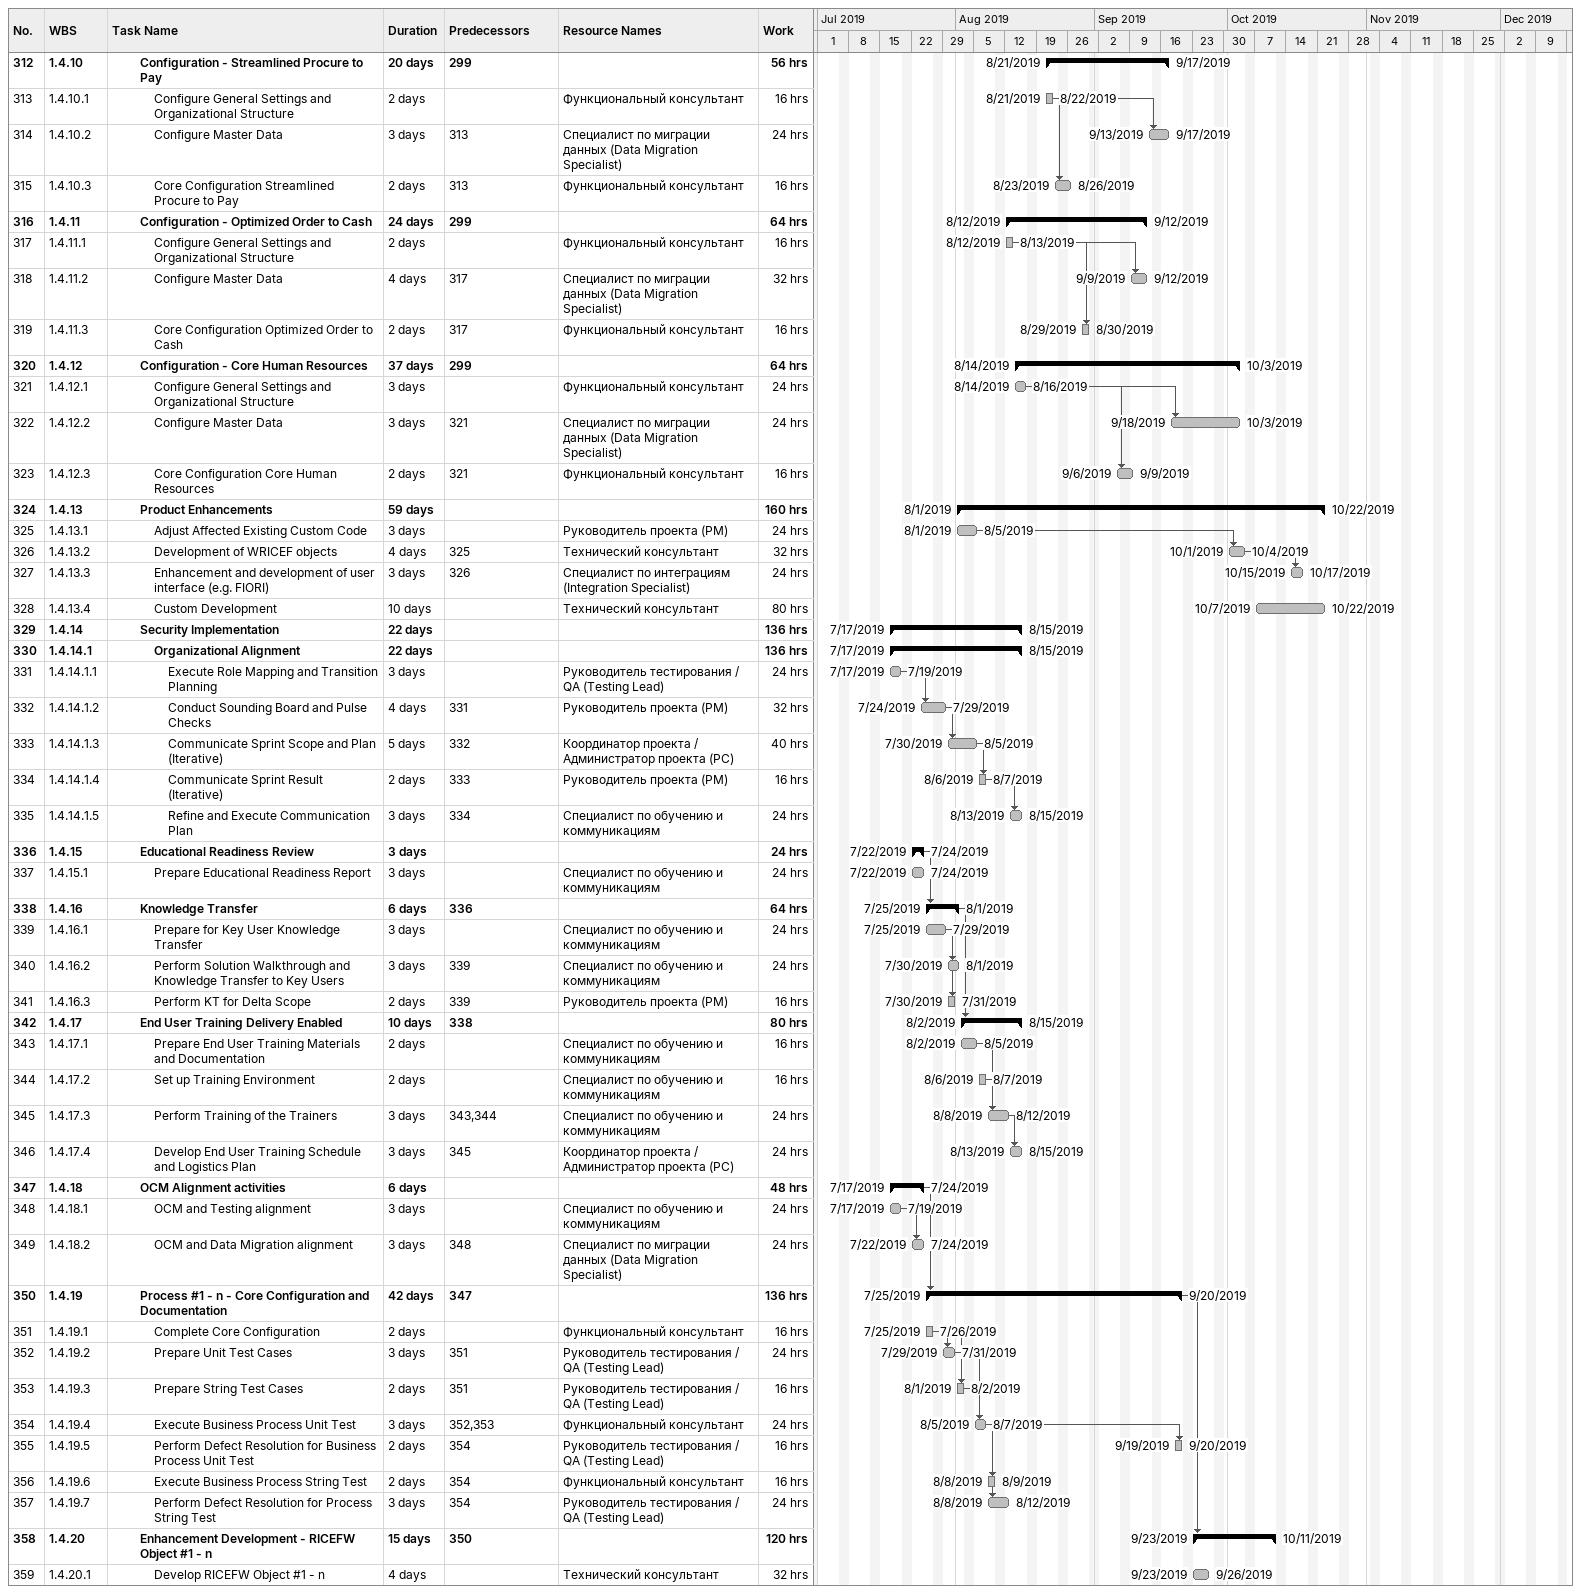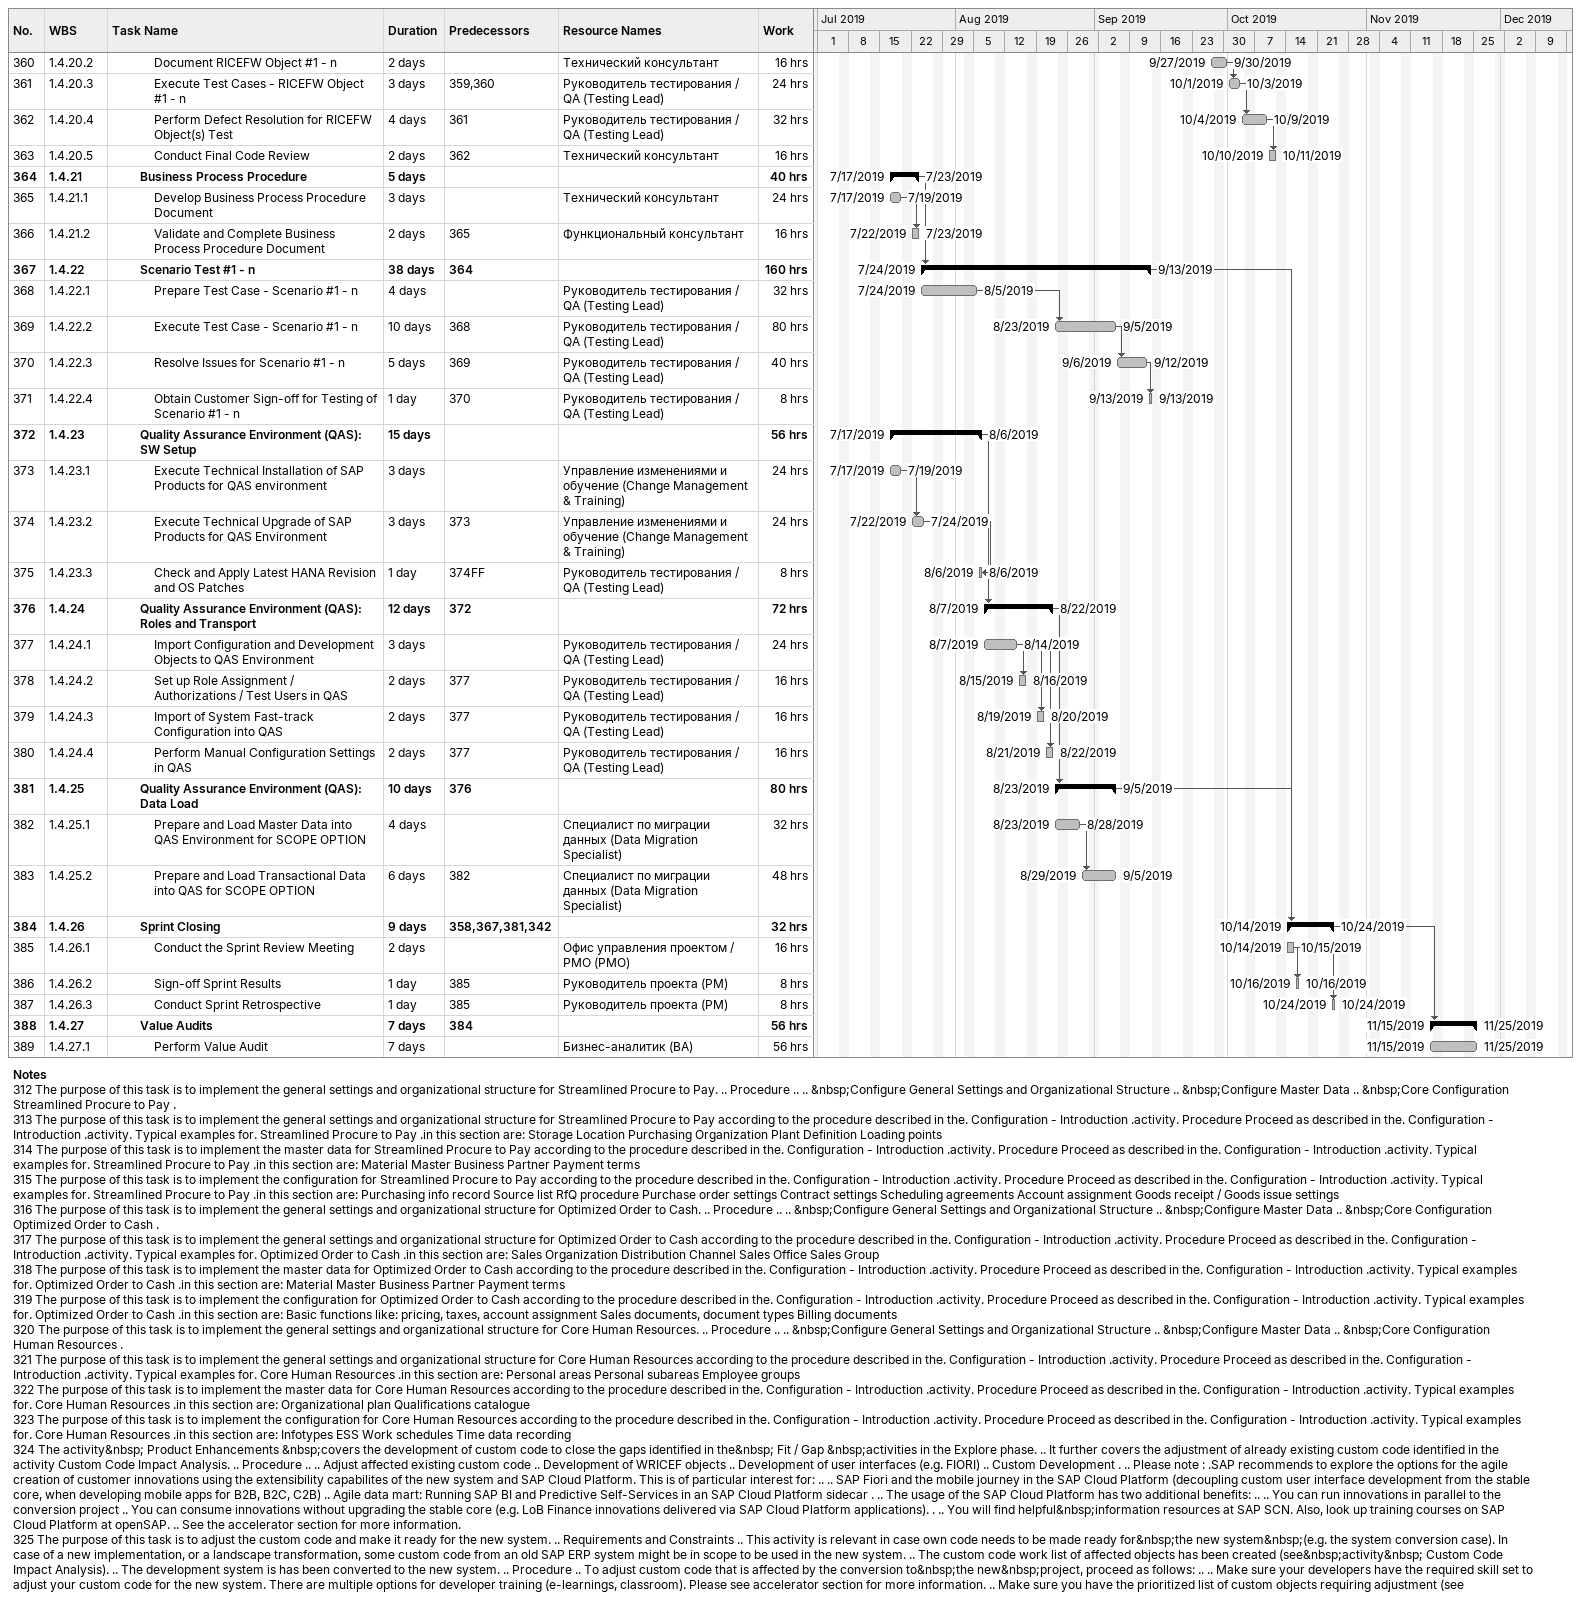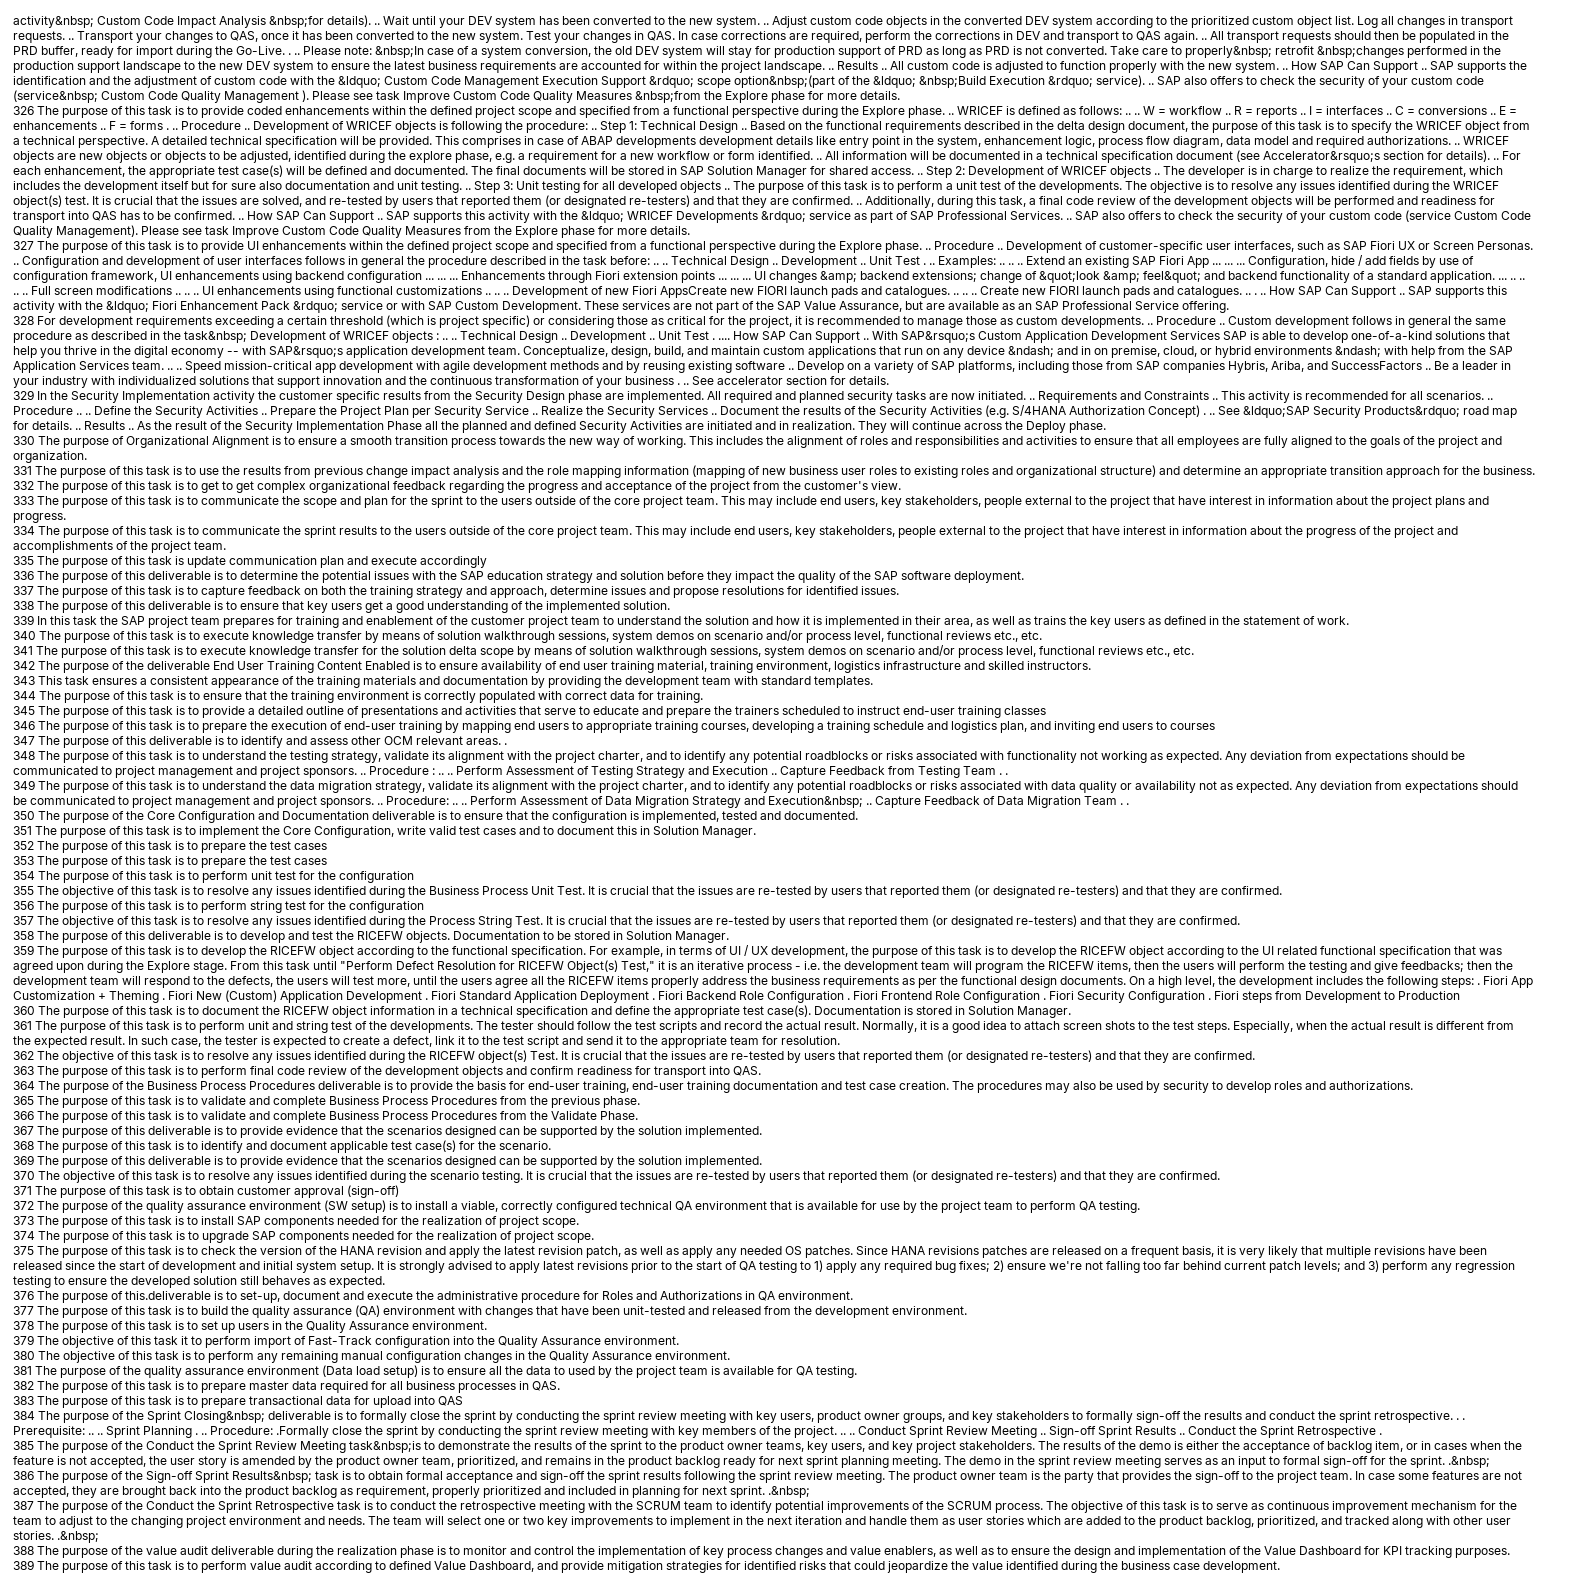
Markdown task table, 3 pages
| ID | WBS | Task | Duration | Start | Finish | Predecessors | Resources | Work (h) |
|---|---|---|---|---|---|---|---|---|
| 312 | 1.4.10 | **Configuration - Streamlined Procure to Pay** | 20d | 2019-08-21 | 2019-09-17 | 299 |  | 56 |
| 313 | 1.4.10.1 | Configure General Settings and Organizational Structure | 2d | 2019-08-21 | 2019-08-22 |  | Функциональный консультант | 16 |
| 314 | 1.4.10.2 | Configure Master Data | 3d | 2019-09-13 | 2019-09-17 | 313 | Специалист по миграции данных (Data Migration Specialist) | 24 |
| 315 | 1.4.10.3 | Core Configuration Streamlined Procure to Pay | 2d | 2019-08-23 | 2019-08-26 | 313 | Функциональный консультант | 16 |
| 316 | 1.4.11 | **Configuration - Optimized Order to Cash** | 24d | 2019-08-12 | 2019-09-12 | 299 |  | 64 |
| 317 | 1.4.11.1 | Configure General Settings and Organizational Structure | 2d | 2019-08-12 | 2019-08-13 |  | Функциональный консультант | 16 |
| 318 | 1.4.11.2 | Configure Master Data | 4d | 2019-09-09 | 2019-09-12 | 317 | Специалист по миграции данных (Data Migration Specialist) | 32 |
| 319 | 1.4.11.3 | Core Configuration Optimized Order to Cash | 2d | 2019-08-29 | 2019-08-30 | 317 | Функциональный консультант | 16 |
| 320 | 1.4.12 | **Configuration - Core Human Resources** | 37d | 2019-08-14 | 2019-10-03 | 299 |  | 64 |
| 321 | 1.4.12.1 | Configure General Settings and Organizational Structure | 3d | 2019-08-14 | 2019-08-16 |  | Функциональный консультант | 24 |
| 322 | 1.4.12.2 | Configure Master Data | 3d | 2019-09-18 | 2019-10-03 | 321 | Специалист по миграции данных (Data Migration Specialist) | 24 |
| 323 | 1.4.12.3 | Core Configuration Core Human Resources | 2d | 2019-09-06 | 2019-09-09 | 321 | Функциональный консультант | 16 |
| 324 | 1.4.13 | **Product Enhancements** | 59d | 2019-08-01 | 2019-10-22 |  |  | 160 |
| 325 | 1.4.13.1 | Adjust Affected Existing Custom Code | 3d | 2019-08-01 | 2019-08-05 |  | Руководитель проекта (PM) | 24 |
| 326 | 1.4.13.2 | Development of WRICEF objects | 4d | 2019-10-01 | 2019-10-04 | 325 | Технический консультант | 32 |
| 327 | 1.4.13.3 | Enhancement and development of user interface (e.g. FIORI) | 3d | 2019-10-15 | 2019-10-17 | 326 | Специалист по интеграциям (Integration Specialist) | 24 |
| 328 | 1.4.13.4 | Custom Development | 10d | 2019-10-07 | 2019-10-22 |  | Технический консультант | 80 |
| 329 | 1.4.14 | **Security Implementation** | 22d | 2019-07-17 | 2019-08-15 |  |  | 136 |
| 330 | 1.4.14.1 | **Organizational Alignment** | 22d | 2019-07-17 | 2019-08-15 |  |  | 136 |
| 331 | 1.4.14.1.1 | Execute Role Mapping and Transition Planning | 3d | 2019-07-17 | 2019-07-19 |  | Руководитель тестирования / QA (Testing Lead) | 24 |
| 332 | 1.4.14.1.2 | Conduct Sounding Board and Pulse Checks | 4d | 2019-07-24 | 2019-07-29 | 331 | Руководитель проекта (PM) | 32 |
| 333 | 1.4.14.1.3 | Communicate Sprint Scope and Plan (Iterative) | 5d | 2019-07-30 | 2019-08-05 | 332 | Координатор проекта / Администратор проекта (PC) | 40 |
| 334 | 1.4.14.1.4 | Communicate Sprint Result (Iterative) | 2d | 2019-08-06 | 2019-08-07 | 333 | Руководитель проекта (PM) | 16 |
| 335 | 1.4.14.1.5 | Refine and Execute Communication Plan | 3d | 2019-08-13 | 2019-08-15 | 334 | Специалист по обучению и коммуникациям | 24 |
| 336 | 1.4.15 | **Educational Readiness Review** | 3d | 2019-07-22 | 2019-07-24 |  |  | 24 |
| 337 | 1.4.15.1 | Prepare Educational Readiness Report | 3d | 2019-07-22 | 2019-07-24 |  | Специалист по обучению и коммуникациям | 24 |
| 338 | 1.4.16 | **Knowledge Transfer** | 6d | 2019-07-25 | 2019-08-01 | 336 |  | 64 |
| 339 | 1.4.16.1 | Prepare for Key User Knowledge Transfer | 3d | 2019-07-25 | 2019-07-29 |  | Специалист по обучению и коммуникациям | 24 |
| 340 | 1.4.16.2 | Perform Solution Walkthrough and Knowledge Transfer to Key Users | 3d | 2019-07-30 | 2019-08-01 | 339 | Специалист по обучению и коммуникациям | 24 |
| 341 | 1.4.16.3 | Perform KT for Delta Scope | 2d | 2019-07-30 | 2019-07-31 | 339 | Руководитель проекта (PM) | 16 |
| 342 | 1.4.17 | **End User Training Delivery Enabled** | 10d | 2019-08-02 | 2019-08-15 | 338 |  | 80 |
| 343 | 1.4.17.1 | Prepare End User Training Materials and Documentation | 2d | 2019-08-02 | 2019-08-05 |  | Специалист по обучению и коммуникациям | 16 |
| 344 | 1.4.17.2 | Set up Training Environment | 2d | 2019-08-06 | 2019-08-07 |  | Специалист по обучению и коммуникациям | 16 |
| 345 | 1.4.17.3 | Perform Training of the Trainers | 3d | 2019-08-08 | 2019-08-12 | 343, 344 | Специалист по обучению и коммуникациям | 24 |
| 346 | 1.4.17.4 | Develop End User Training Schedule and Logistics Plan | 3d | 2019-08-13 | 2019-08-15 | 345 | Координатор проекта / Администратор проекта (PC) | 24 |
| 347 | 1.4.18 | **OCM Alignment activities** | 6d | 2019-07-17 | 2019-07-24 |  |  | 48 |
| 348 | 1.4.18.1 | OCM and Testing alignment | 3d | 2019-07-17 | 2019-07-19 |  | Специалист по обучению и коммуникациям | 24 |
| 349 | 1.4.18.2 | OCM and Data Migration alignment | 3d | 2019-07-22 | 2019-07-24 | 348 | Специалист по миграции данных (Data Migration Specialist) | 24 |
| 350 | 1.4.19 | **Process #1 - n - Core Configuration and Documentation** | 42d | 2019-07-25 | 2019-09-20 | 347 |  | 136 |
| 351 | 1.4.19.1 | Complete Core Configuration | 2d | 2019-07-25 | 2019-07-26 |  | Функциональный консультант | 16 |
| 352 | 1.4.19.2 | Prepare Unit Test Cases | 3d | 2019-07-29 | 2019-07-31 | 351 | Руководитель тестирования / QA (Testing Lead) | 24 |
| 353 | 1.4.19.3 | Prepare String Test Cases | 2d | 2019-08-01 | 2019-08-02 | 351 | Руководитель тестирования / QA (Testing Lead) | 16 |
| 354 | 1.4.19.4 | Execute Business Process Unit Test | 3d | 2019-08-05 | 2019-08-07 | 352, 353 | Функциональный консультант | 24 |
| 355 | 1.4.19.5 | Perform Defect Resolution for Business Process Unit Test | 2d | 2019-09-19 | 2019-09-20 | 354 | Руководитель тестирования / QA (Testing Lead) | 16 |
| 356 | 1.4.19.6 | Execute Business Process String Test | 2d | 2019-08-08 | 2019-08-09 | 354 | Функциональный консультант | 16 |
| 357 | 1.4.19.7 | Perform Defect Resolution for Process String Test | 3d | 2019-08-08 | 2019-08-12 | 354 | Руководитель тестирования / QA (Testing Lead) | 24 |
| 358 | 1.4.20 | **Enhancement Development - RICEFW Object #1 - n** | 15d | 2019-09-23 | 2019-10-11 | 350 |  | 120 |
| 359 | 1.4.20.1 | Develop RICEFW Object #1 - n | 4d | 2019-09-23 | 2019-09-26 |  | Технический консультант | 32 |
| 360 | 1.4.20.2 | Document RICEFW Object #1 - n | 2d | 2019-09-27 | 2019-09-30 |  | Технический консультант | 16 |
| 361 | 1.4.20.3 | Execute Test Cases - RICEFW Object #1 - n | 3d | 2019-10-01 | 2019-10-03 | 359, 360 | Руководитель тестирования / QA (Testing Lead) | 24 |
| 362 | 1.4.20.4 | Perform Defect Resolution for RICEFW Object(s) Test | 4d | 2019-10-04 | 2019-10-09 | 361 | Руководитель тестирования / QA (Testing Lead) | 32 |
| 363 | 1.4.20.5 | Conduct Final Code Review | 2d | 2019-10-10 | 2019-10-11 | 362 | Технический консультант | 16 |
| 364 | 1.4.21 | **Business Process Procedure** | 5d | 2019-07-17 | 2019-07-23 |  |  | 40 |
| 365 | 1.4.21.1 | Develop Business Process Procedure Document | 3d | 2019-07-17 | 2019-07-19 |  | Технический консультант | 24 |
| 366 | 1.4.21.2 | Validate and Complete Business Process Procedure Document | 2d | 2019-07-22 | 2019-07-23 | 365 | Функциональный консультант | 16 |
| 367 | 1.4.22 | **Scenario Test #1 - n** | 38d | 2019-07-24 | 2019-09-13 | 364 |  | 160 |
| 368 | 1.4.22.1 | Prepare Test Case - Scenario #1 - n | 4d | 2019-07-24 | 2019-08-05 |  | Руководитель тестирования / QA (Testing Lead) | 32 |
| 369 | 1.4.22.2 | Execute Test Case - Scenario #1 - n | 10d | 2019-08-23 | 2019-09-05 | 368 | Руководитель тестирования / QA (Testing Lead) | 80 |
| 370 | 1.4.22.3 | Resolve Issues for Scenario #1 - n | 5d | 2019-09-06 | 2019-09-12 | 369 | Руководитель тестирования / QA (Testing Lead) | 40 |
| 371 | 1.4.22.4 | Obtain Customer Sign-off for Testing of Scenario #1 - n | 1d | 2019-09-13 | 2019-09-13 | 370 | Руководитель тестирования / QA (Testing Lead) | 8 |
| 372 | 1.4.23 | **Quality Assurance Environment (QAS): SW Setup** | 15d | 2019-07-17 | 2019-08-06 |  |  | 56 |
| 373 | 1.4.23.1 | Execute Technical Installation of SAP Products for QAS environment | 3d | 2019-07-17 | 2019-07-19 |  | Управление изменениями и обучение (Change Management & Training) | 24 |
| 374 | 1.4.23.2 | Execute Technical Upgrade of SAP Products for QAS Environment | 3d | 2019-07-22 | 2019-07-24 | 373 | Управление изменениями и обучение (Change Management & Training) | 24 |
| 375 | 1.4.23.3 | Check and Apply Latest HANA Revision and OS Patches | 1d | 2019-08-06 | 2019-08-06 | 374FF | Руководитель тестирования / QA (Testing Lead) | 8 |
| 376 | 1.4.24 | **Quality Assurance Environment (QAS): Roles and Transport** | 12d | 2019-08-07 | 2019-08-22 | 372 |  | 72 |
| 377 | 1.4.24.1 | Import Configuration and Development Objects to QAS Environment | 3d | 2019-08-07 | 2019-08-14 |  | Руководитель тестирования / QA (Testing Lead) | 24 |
| 378 | 1.4.24.2 | Set up Role Assignment / Authorizations / Test Users in QAS | 2d | 2019-08-15 | 2019-08-16 | 377 | Руководитель тестирования / QA (Testing Lead) | 16 |
| 379 | 1.4.24.3 | Import of System Fast-track Configuration into QAS | 2d | 2019-08-19 | 2019-08-20 | 377 | Руководитель тестирования / QA (Testing Lead) | 16 |
| 380 | 1.4.24.4 | Perform Manual Configuration Settings in QAS | 2d | 2019-08-21 | 2019-08-22 | 377 | Руководитель тестирования / QA (Testing Lead) | 16 |
| 381 | 1.4.25 | **Quality Assurance Environment (QAS): Data Load** | 10d | 2019-08-23 | 2019-09-05 | 376 |  | 80 |
| 382 | 1.4.25.1 | Prepare and Load Master Data into QAS Environment for SCOPE OPTION | 4d | 2019-08-23 | 2019-08-28 |  | Специалист по миграции данных (Data Migration Specialist) | 32 |
| 383 | 1.4.25.2 | Prepare and Load Transactional Data into QAS for SCOPE OPTION | 6d | 2019-08-29 | 2019-09-05 | 382 | Специалист по миграции данных (Data Migration Specialist) | 48 |
| 384 | 1.4.26 | **Sprint Closing** | 9d | 2019-10-14 | 2019-10-24 | 358, 367, 381, 342 |  | 32 |
| 385 | 1.4.26.1 | Conduct the Sprint Review Meeting | 2d | 2019-10-14 | 2019-10-15 |  | Офис управления проектом / PMO (PMO) | 16 |
| 386 | 1.4.26.2 | Sign-off Sprint Results | 1d | 2019-10-16 | 2019-10-16 | 385 | Руководитель проекта (PM) | 8 |
| 387 | 1.4.26.3 | Conduct Sprint Retrospective | 1d | 2019-10-24 | 2019-10-24 | 385 | Руководитель проекта (PM) | 8 |
| 388 | 1.4.27 | **Value Audits** | 7d | 2019-11-15 | 2019-11-25 | 384 |  | 56 |
| 389 | 1.4.27.1 | Perform Value Audit | 7d | 2019-11-15 | 2019-11-25 |  | Бизнес-аналитик (BA) | 56 |

Notes
- 312: The purpose of this task is to implement the general settings and organizational structure for Streamlined Procure to Pay. .. Procedure .. .. &nbsp;Configure General Settings and Organizational Structure .. &nbsp;Configure Master Data .. &nbsp;Core Configuration Streamlined Procure to Pay .
- 313: The purpose of this task is to implement the general settings and organizational structure for Streamlined Procure to Pay according to the procedure described in the. Configuration - Introduction .activity. Procedure Proceed as described in the. Configuration - Introduction .activity. Typical examples for. Streamlined Procure to Pay .in this section are: Storage Location Purchasing Organization Plant Definition Loading points
- 314: The purpose of this task is to implement the master data for Streamlined Procure to Pay according to the procedure described in the. Configuration - Introduction .activity. Procedure Proceed as described in the. Configuration - Introduction .activity. Typical examples for. Streamlined Procure to Pay .in this section are: Material Master Business Partner Payment terms
- 315: The purpose of this task is to implement the configuration for Streamlined Procure to Pay according to the procedure described in the. Configuration - Introduction .activity. Procedure Proceed as described in the. Configuration - Introduction .activity. Typical examples for. Streamlined Procure to Pay .in this section are: Purchasing info record Source list RfQ procedure Purchase order settings Contract settings Scheduling agreements Account assignment Goods receipt / Goods issue settings
- 316: The purpose of this task is to implement the general settings and organizational structure for Optimized Order to Cash. .. Procedure .. .. &nbsp;Configure General Settings and Organizational Structure .. &nbsp;Configure Master Data .. &nbsp;Core Configuration Optimized Order to Cash .
- 317: The purpose of this task is to implement the general settings and organizational structure for Optimized Order to Cash according to the procedure described in the. Configuration - Introduction .activity. Procedure Proceed as described in the. Configuration - Introduction .activity. Typical examples for. Optimized Order to Cash .in this section are: Sales Organization Distribution Channel Sales Office Sales Group
- 318: The purpose of this task is to implement the master data for Optimized Order to Cash according to the procedure described in the. Configuration - Introduction .activity. Procedure Proceed as described in the. Configuration - Introduction .activity. Typical examples for. Optimized Order to Cash .in this section are: Material Master Business Partner Payment terms
- 319: The purpose of this task is to implement the configuration for Optimized Order to Cash according to the procedure described in the. Configuration - Introduction .activity. Procedure Proceed as described in the. Configuration - Introduction .activity. Typical examples for. Optimized Order to Cash .in this section are: Basic functions like: pricing, taxes, account assignment Sales documents, document types Billing documents
- 320: The purpose of this task is to implement the general settings and organizational structure for Core Human Resources. .. Procedure .. .. &nbsp;Configure General Settings and Organizational Structure .. &nbsp;Configure Master Data .. &nbsp;Core Configuration Human Resources .
- 321: The purpose of this task is to implement the general settings and organizational structure for Core Human Resources according to the procedure described in the. Configuration - Introduction .activity. Procedure Proceed as described in the. Configuration - Introduction .activity. Typical examples for. Core Human Resources .in this section are: Personal areas Personal subareas Employee groups
- 322: The purpose of this task is to implement the master data for Core Human Resources according to the procedure described in the. Configuration - Introduction .activity. Procedure Proceed as described in the. Configuration - Introduction .activity. Typical examples for. Core Human Resources .in this section are: Organizational plan Qualifications catalogue
- 323: The purpose of this task is to implement the configuration for Core Human Resources according to the procedure described in the. Configuration - Introduction .activity. Procedure Proceed as described in the. Configuration - Introduction .activity. Typical examples for. Core Human Resources .in this section are: Infotypes ESS Work schedules Time data recording
- 324: The activity&nbsp; Product Enhancements &nbsp;covers the development of custom code to close the gaps identified in the&nbsp; Fit / Gap &nbsp;activities in the Explore phase. .. It further covers the adjustment of already existing custom code identified in the activity Custom Code Impact Analysis. .. Procedure .. .. Adjust affected existing custom code .. Development of WRICEF objects .. Development of user interfaces (e.g. FIORI) .. Custom Development . .. Please note : .SAP recommends to explore the options for the agile creation of customer innovations using the extensibility capabilites of the new system and SAP Cloud Platform. This is of particular interest for: .. .. SAP Fiori and the mobile journey in the SAP Cloud Platform (decoupling custom user interface development from the stable core, when developing mobile apps for B2B, B2C, C2B) .. Agile data mart: Running SAP BI and Predictive Self-Services in an SAP Cloud Platform sidecar . .. The usage of the SAP Cloud Platform has two additional benefits: .. .. You can run innovations in parallel to the conversion project .. You can consume innovations without upgrading the stable core (e.g. LoB Finance innovations delivered via SAP Cloud Platform applications). . .. You will find helpful&nbsp;information resources at SAP SCN. Also, look up training courses on SAP Cloud Platform at openSAP. .. See the accelerator section for more information.
- 325: The purpose of this task is to adjust the custom code and make it ready for the new system. .. Requirements and Constraints .. This activity is relevant in case own code needs to be made ready for&nbsp;the new system&nbsp;(e.g. the system conversion case). In case of a new implementation, or a landscape transformation, some custom code from an old SAP ERP system might be in scope to be used in the new system. .. The custom code work list of affected objects has been created (see&nbsp;activity&nbsp; Custom Code Impact Analysis). .. The development system is has been converted to the new system. .. Procedure .. To adjust custom code that is affected by the conversion to&nbsp;the new&nbsp;project, proceed as follows: .. .. Make sure your developers have the required skill set to adjust your custom code for the new system. There are multiple options for developer training (e-learnings, classroom). Please see accelerator section for more information. .. Make sure you have the prioritized list of custom objects requiring adjustment (see activity&nbsp; Custom Code Impact Analysis &nbsp;for details). .. Wait until your DEV system has been converted to the new system. .. Adjust custom code objects in the converted DEV system according to the prioritized custom object list. Log all changes in transport requests. .. Transport your changes to QAS, once it has been converted to the new system. Test your changes in QAS. In case corrections are required, perform the corrections in DEV and transport to QAS again. .. All transport requests should then be populated in the PRD buffer, ready for import during the Go-Live. . .. Please note: &nbsp;In case of a system conversion, the old DEV system will stay for production support of PRD as long as PRD is not converted. Take care to properly&nbsp; retrofit &nbsp;changes performed in the production support landscape to the new DEV system to ensure the latest business requirements are accounted for within the project landscape. .. Results .. All custom code is adjusted to function properly with the new system. .. How SAP Can Support .. SAP supports the identification and the adjustment of custom code with the &ldquo; Custom Code Management Execution Support &rdquo; scope option&nbsp;(part of the &ldquo; &nbsp;Build Execution &rdquo; service). .. SAP also offers to check the security of your custom code (service&nbsp; Custom Code Quality Management ). Please see task Improve Custom Code Quality Measures &nbsp;from the Explore phase for more details.
- 326: The purpose of this task is to provide coded enhancements within the defined project scope and specified from a functional perspective during the Explore phase. .. WRICEF is defined as follows: .. .. W = workflow .. R = reports .. I = interfaces .. C = conversions .. E = enhancements .. F = forms . .. Procedure .. Development of WRICEF objects is following the procedure: .. Step 1: Technical Design .. Based on the functional requirements described in the delta design document, the purpose of this task is to specify the WRICEF object from a technical perspective. A detailed technical specification will be provided. This comprises in case of ABAP developments development details like entry point in the system, enhancement logic, process flow diagram, data model and required authorizations. .. WRICEF objects are new objects or objects to be adjusted, identified during the explore phase, e.g. a requirement for a new workflow or form identified. .. All information will be documented in a technical specification document (see Accelerator&rsquo;s section for details). .. For each enhancement, the appropriate test case(s) will be defined and documented. The final documents will be stored in SAP Solution Manager for shared access. .. Step 2: Development of WRICEF objects .. The developer is in charge to realize the requirement, which includes the development itself but for sure also documentation and unit testing. .. Step 3: Unit testing for all developed objects .. The purpose of this task is to perform a unit test of the developments. The objective is to resolve any issues identified during the WRICEF object(s) test. It is crucial that the issues are solved, and re-tested by users that reported them (or designated re-testers) and that they are confirmed. .. Additionally, during this task, a final code review of the development objects will be performed and readiness for transport into QAS has to be confirmed. .. How SAP Can Support .. SAP supports this activity with the &ldquo; WRICEF Developments &rdquo; service as part of SAP Professional Services. .. SAP also offers to check the security of your custom code (service Custom Code Quality Management). Please see task Improve Custom Code Quality Measures from the Explore phase for more details.
- 327: The purpose of this task is to provide UI enhancements within the defined project scope and specified from a functional perspective during the Explore phase. .. Procedure .. Development of customer-specific user interfaces, such as SAP Fiori UX or Screen Personas. .. Configuration and development of user interfaces follows in general the procedure described in the task before: .. .. Technical Design .. Development .. Unit Test . .. Examples: .. .. .. Extend an existing SAP Fiori App ... ... ... Configuration, hide / add fields by use of configuration framework, UI enhancements using backend configuration ... ... ... Enhancements through Fiori extension points ... ... ... UI changes &amp; backend extensions; change of &quot;look &amp; feel&quot; and backend functionality of a standard application. ... .. .. .. .. Full screen modifications .. .. .. UI enhancements using functional customizations .. .. .. Development of new Fiori AppsCreate new FIORI launch pads and catalogues. .. .. .. Create new FIORI launch pads and catalogues. .. . .. How SAP Can Support .. SAP supports this activity with the &ldquo; Fiori Enhancement Pack &rdquo; service or with SAP Custom Development. These services are not part of the SAP Value Assurance, but are available as an SAP Professional Service offering.
- 328: For development requirements exceeding a certain threshold (which is project specific) or considering those as critical for the project, it is recommended to manage those as custom developments. .. Procedure .. Custom development follows in general the same procedure as described in the task&nbsp; Development of WRICEF objects : .. .. Technical Design .. Development .. Unit Test . .... How SAP Can Support .. With SAP&rsquo;s Custom Application Development Services SAP is able to develop one-of-a-kind solutions that help you thrive in the digital economy -- with SAP&rsquo;s application development team. Conceptualize, design, build, and maintain custom applications that run on any device &ndash; and in on premise, cloud, or hybrid environments &ndash; with help from the SAP Application Services team. .. .. Speed mission-critical app development with agile development methods and by reusing existing software .. Develop on a variety of SAP platforms, including those from SAP companies Hybris, Ariba, and SuccessFactors .. Be a leader in your industry with individualized solutions that support innovation and the continuous transformation of your business . .. See accelerator section for details.
- 329: In the Security Implementation activity the customer specific results from the Security Design phase are implemented. All required and planned security tasks are now initiated. .. Requirements and Constraints .. This activity is recommended for all scenarios. .. Procedure .. .. Define the Security Activities .. Prepare the Project Plan per Security Service .. Realize the Security Services .. Document the results of the Security Activities (e.g. S/4HANA Authorization Concept) . .. See &ldquo;SAP Security Products&rdquo; road map for details. .. Results .. As the result of the Security Implementation Phase all the planned and defined Security Activities are initiated and in realization. They will continue across the Deploy phase.
- 330: The purpose of Organizational Alignment is to ensure a smooth transition process towards the new way of working. This includes the alignment of roles and responsibilities and activities to ensure that all employees are fully aligned to the goals of the project and organization.
- 331: The purpose of this task is to use the results from previous change impact analysis and the role mapping information (mapping of new business user roles to existing roles and organizational structure) and determine an appropriate transition approach for the business.
- 332: The purpose of this task is to get to get complex organizational feedback regarding the progress and acceptance of the project from the customer's view.
- 333: The purpose of this task is to communicate the scope and plan for the sprint to the users outside of the core project team. This may include end users, key stakeholders, people external to the project that have interest in information about the project plans and progress.
- 334: The purpose of this task is to communicate the sprint results to the users outside of the core project team. This may include end users, key stakeholders, people external to the project that have interest in information about the progress of the project and accomplishments of the project team.
- 335: The purpose of this task is update communication plan and execute accordingly
- 336: The purpose of this deliverable is to determine the potential issues with the SAP education strategy and solution before they impact the quality of the SAP software deployment.
- 337: The purpose of this task is to capture feedback on both the training strategy and approach, determine issues and propose resolutions for identified issues.
- 338: The purpose of this deliverable is to ensure that key users get a good understanding of the implemented solution.
- 339: In this task the SAP project team prepares for training and enablement of the customer project team to understand the solution and how it is implemented in their area, as well as trains the key users as defined in the statement of work.
- 340: The purpose of this task is to execute knowledge transfer by means of solution walkthrough sessions, system demos on scenario and/or process level, functional reviews etc., etc.
- 341: The purpose of this task is to execute knowledge transfer for the solution delta scope by means of solution walkthrough sessions, system demos on scenario and/or process level, functional reviews etc., etc.
- 342: The purpose of the deliverable End User Training Content Enabled is to ensure availability of end user training material, training environment, logistics infrastructure and skilled instructors.
- 343: This task ensures a consistent appearance of the training materials and documentation by providing the development team with standard templates.
- 344: The purpose of this task is to ensure that the training environment is correctly populated with correct data for training.
- 345: The purpose of this task is to provide a detailed outline of presentations and activities that serve to educate and prepare the trainers scheduled to instruct end-user training classes
- 346: The purpose of this task is to prepare the execution of end-user training by mapping end users to appropriate training courses, developing a training schedule and logistics plan, and inviting end users to courses
- 347: The purpose of this deliverable is to identify and assess other OCM relevant areas. .
- 348: The purpose of this task is to understand the testing strategy, validate its alignment with the project charter, and to identify any potential roadblocks or risks associated with functionality not working as expected. Any deviation from expectations should be communicated to project management and project sponsors. .. Procedure : .. .. Perform Assessment of Testing Strategy and Execution .. Capture Feedback from Testing Team . .
- 349: The purpose of this task is to understand the data migration strategy, validate its alignment with the project charter, and to identify any potential roadblocks or risks associated with data quality or availability not as expected. Any deviation from expectations should be communicated to project management and project sponsors. .. Procedure: .. .. Perform Assessment of Data Migration Strategy and Execution&nbsp; .. Capture Feedback of Data Migration Team . .
- 350: The purpose of the Core Configuration and Documentation deliverable is to ensure that the configuration is implemented, tested and documented.
- 351: The purpose of this task is to implement the Core Configuration, write valid test cases and to document this in Solution Manager.
- 352: The purpose of this task is to prepare the test cases
- 353: The purpose of this task is to prepare the test cases
- 354: The purpose of this task is to perform unit test for the configuration
- 355: The objective of this task is to resolve any issues identified during the Business Process Unit Test. It is crucial that the issues are re-tested by users that reported them (or designated re-testers) and that they are confirmed.
- 356: The purpose of this task is to perform string test for the configuration
- 357: The objective of this task is to resolve any issues identified during the Process String Test. It is crucial that the issues are re-tested by users that reported them (or designated re-testers) and that they are confirmed.
- 358: The purpose of this deliverable is to develop and test the RICEFW objects. Documentation to be stored in Solution Manager.
- 359: The purpose of this task is to develop the RICEFW object according to the functional specification. For example, in terms of UI / UX development, the purpose of this task is to develop the RICEFW object according to the UI related functional specification that was agreed upon during the Explore stage. From this task until "Perform Defect Resolution for RICEFW Object(s) Test," it is an iterative process - i.e. the development team will program the RICEFW items, then the users will perform the testing and give feedbacks; then the development team will respond to the defects, the users will test more, until the users agree all the RICEFW items properly address the business requirements as per the functional design documents. On a high level, the development includes the following steps: . Fiori App Customization + Theming . Fiori New (Custom) Application Development . Fiori Standard Application Deployment . Fiori Backend Role Configuration . Fiori Frontend Role Configuration . Fiori Security Configuration . Fiori steps from Development to Production
- 360: The purpose of this task is to document the RICEFW object information in a technical specification and define the appropriate test case(s). Documentation is stored in Solution Manager.
- 361: The purpose of this task is to perform unit and string test of the developments. The tester should follow the test scripts and record the actual result. Normally, it is a good idea to attach screen shots to the test steps. Especially, when the actual result is different from the expected result. In such case, the tester is expected to create a defect, link it to the test script and send it to the appropriate team for resolution.
- 362: The objective of this task is to resolve any issues identified during the RICEFW object(s) Test. It is crucial that the issues are re-tested by users that reported them (or designated re-testers) and that they are confirmed.
- 363: The purpose of this task is to perform final code review of the development objects and confirm readiness for transport into QAS.
- 364: The purpose of the Business Process Procedures deliverable is to provide the basis for end-user training, end-user training documentation and test case creation. The procedures may also be used by security to develop roles and authorizations.
- 365: The purpose of this task is to validate and complete Business Process Procedures from the previous phase.
- 366: The purpose of this task is to validate and complete Business Process Procedures from the Validate Phase.
- 367: The purpose of this deliverable is to provide evidence that the scenarios designed can be supported by the solution implemented.
- 368: The purpose of this task is to identify and document applicable test case(s) for the scenario.
- 369: The purpose of this deliverable is to provide evidence that the scenarios designed can be supported by the solution implemented.
- 370: The objective of this task is to resolve any issues identified during the scenario testing. It is crucial that the issues are re-tested by users that reported them (or designated re-testers) and that they are confirmed.
- 371: The purpose of this task is to obtain customer approval (sign-off)
- 372: The purpose of the quality assurance environment (SW setup) is to install a viable, correctly configured technical QA environment that is available for use by the project team to perform QA testing.
- 373: The purpose of this task is to install SAP components needed for the realization of project scope.
- 374: The purpose of this task is to upgrade SAP components needed for the realization of project scope.
- 375: The purpose of this task is to check the version of the HANA revision and apply the latest revision patch, as well as apply any needed OS patches. Since HANA revisions patches are released on a frequent basis, it is very likely that multiple revisions have been released since the start of development and initial system setup. It is strongly advised to apply latest revisions prior to the start of QA testing to 1) apply any required bug fixes; 2) ensure we're not falling too far behind current patch levels; and 3) perform any regression testing to ensure the developed solution still behaves as expected.
- 376: The purpose of this.deliverable is to set-up, document and execute the administrative procedure for Roles and Authorizations in QA environment.
- 377: The purpose of this task is to build the quality assurance (QA) environment with changes that have been unit-tested and released from the development environment.
- 378: The purpose of this task is to set up users in the Quality Assurance environment.
- 379: The objective of this task it to perform import of Fast-Track configuration into the Quality Assurance environment.
- 380: The objective of this task is to perform any remaining manual configuration changes in the Quality Assurance environment.
- 381: The purpose of the quality assurance environment (Data load setup) is to ensure all the data to used by the project team is available for QA testing.
- 382: The purpose of this task is to prepare master data required for all business processes in QAS.
- 383: The purpose of this task is to prepare transactional data for upload into QAS
- 384: The purpose of the Sprint Closing&nbsp; deliverable is to formally close the sprint by conducting the sprint review meeting with key users, product owner groups, and key stakeholders to formally sign-off the results and conduct the sprint retrospective. . . Prerequisite: .. .. Sprint Planning . .. Procedure: .Formally close the sprint by conducting the sprint review meeting with key members of the project. .. .. Conduct Sprint Review Meeting .. Sign-off Sprint Results .. Conduct the Sprint Retrospective .
- 385: The purpose of the Conduct the Sprint Review Meeting task&nbsp;is to demonstrate the results of the sprint to the product owner teams, key users, and key project stakeholders. The results of the demo is either the acceptance of backlog item, or in cases when the feature is not accepted, the user story is amended by the product owner team, prioritized, and remains in the product backlog ready for next sprint planning meeting. The demo in the sprint review meeting serves as an input to formal sign-off for the sprint. .&nbsp;
- 386: The purpose of the Sign-off Sprint Results&nbsp; task is to obtain formal acceptance and sign-off the sprint results following the sprint review meeting. The product owner team is the party that provides the sign-off to the project team. In case some features are not accepted, they are brought back into the product backlog as requirement, properly prioritized and included in planning for next sprint. .&nbsp;
- 387: The purpose of the Conduct the Sprint Retrospective task is to conduct the retrospective meeting with the SCRUM team to identify potential improvements of the SCRUM process. The objective of this task is to serve as continuous improvement mechanism for the team to adjust to the changing project environment and needs. The team will select one or two key improvements to implement in the next iteration and handle them as user stories which are added to the product backlog, prioritized, and tracked along with other user stories. .&nbsp;
- 388: The purpose of the value audit deliverable during the realization phase is to monitor and control the implementation of key process changes and value enablers, as well as to ensure the design and implementation of the Value Dashboard for KPI tracking purposes.
- 389: The purpose of this task is to perform value audit according to defined Value Dashboard, and provide mitigation strategies for identified risks that could jeopardize the value identified during the business case development.
